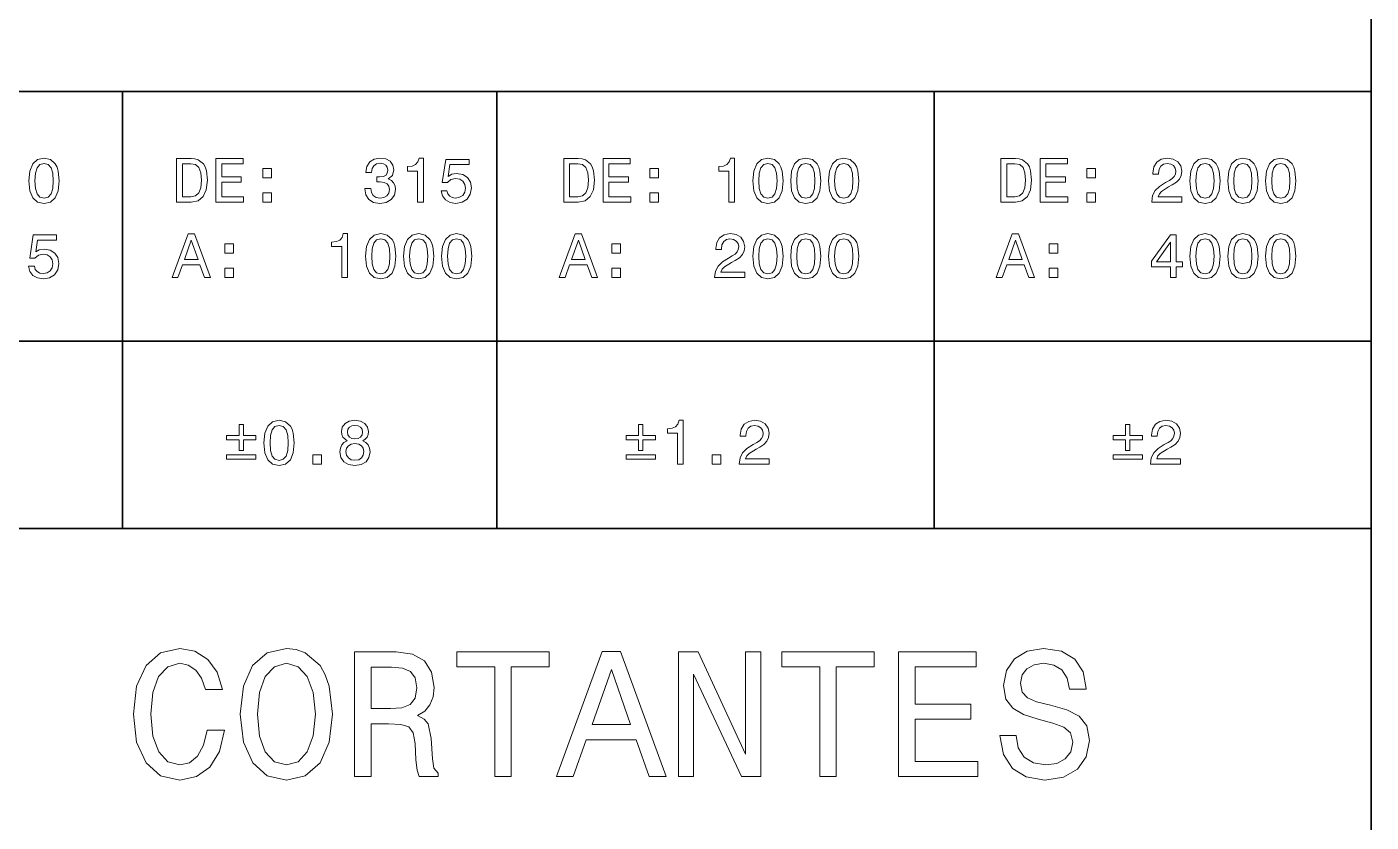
# Model space of a CAD drawing. Extents: x 8 to 588, y 8 to 414.
# Drawn here: x 534 to 587.9, y 212.4 to 244.3 of the extents above; entities that cross this region are included whole.
import ezdxf

# ---------------------------------------------------------------- set-up
doc = ezdxf.new("R2010")
doc.units = 0

msp = doc.modelspace()

# ---------------------------------------------------------------- linework, layer by layer
at = {"color": 7, "lineweight": 35}
for p, q in [((587.906921, 7.511779), (587.906921, 413.568542)), ((587.906921, 224.164185), (587.906921, 256.71524)), ((477.734131, 241.691666), (587.906921, 241.691666)), ((537.828369, 241.691666), (537.828369, 224.164185)), ((552.851929, 241.691666), (552.851929, 224.164185)), ((570.379395, 241.691666), (570.379395, 224.164185)), ((477.734131, 231.675964), (587.906921, 231.675964)), ((477.734131, 224.164185), (587.906921, 224.164185)), ((477.734131, 224.164185), (587.906921, 224.164185))]:
    msp.add_line(p, q, dxfattribs=at)
at = {"color": 7, "lineweight": 13}
for points in [[(534.081848, 238.112564), (534.11969, 237.716049), (534.238403, 237.433182), (534.427856, 237.261444), (534.690491, 237.205887), (534.950623, 237.261444), (535.140076, 237.433182), (535.256226, 237.716049), (535.296631, 238.112564), (535.256226, 238.506546), (535.208252, 238.663132), (535.140076, 238.791946), (534.950623, 238.963684), (534.690491, 239.021774), (534.427856, 238.963684), (534.238403, 238.789413), (534.11969, 238.506546)], [(534.32428, 238.112564), (534.344482, 238.418152), (534.407654, 238.637878), (534.521301, 238.766693), (534.690491, 238.812149), (534.857178, 238.766693), (534.970825, 238.637878), (535.033997, 238.418152), (535.054199, 238.112564), (535.033997, 237.804443), (534.970825, 237.584717), (534.857178, 237.455917), (534.690491, 237.412979), (534.521301, 237.455917), (534.407654, 237.584717), (534.344482, 237.804443)], [(540.589172, 239.00914), (540.005737, 239.00914), (540.005737, 237.256393), (540.589172, 237.256393), (540.864441, 237.311951), (541.069031, 237.481171), (541.195312, 237.756454), (541.240723, 238.132767), (541.200317, 238.516663), (541.149841, 238.668182), (541.079102, 238.789413), (540.874573, 238.953583), (540.740662, 238.993988)], [(541.581726, 237.256393), (542.692932, 237.256393), (542.692932, 237.468536), (541.814087, 237.468536), (541.814087, 238.062057), (542.596985, 238.062057), (542.596985, 238.271667), (541.814087, 238.271667), (541.814087, 238.796997), (542.672729, 238.796997), (542.672729, 239.00914), (541.581726, 239.00914)], [(547.55719, 237.806961), (547.55719, 237.789291), (547.597595, 237.546829), (547.716309, 237.36499), (547.903198, 237.24881), (548.150696, 237.205887), (548.413391, 237.24881), (548.610352, 237.35994), (548.736633, 237.536728), (548.782104, 237.764038), (548.761902, 237.91304), (548.70636, 238.034271), (548.615417, 238.127716), (548.494202, 238.195908), (548.658386, 238.332291), (548.716431, 238.549484), (548.678589, 238.746475), (548.569946, 238.895493), (548.393188, 238.988937), (548.150696, 239.021774), (547.923401, 238.981354), (547.749146, 238.870239), (547.635498, 238.693451), (547.597595, 238.458572), (547.597595, 238.440887), (547.822388, 238.440887), (547.84259, 238.602524), (547.908264, 238.718704), (548.014343, 238.789413), (548.16333, 238.814667), (548.294678, 238.794464), (548.390625, 238.741425), (548.44873, 238.655563), (548.471497, 238.539383), (548.44873, 238.415634), (548.388123, 238.332291), (548.282043, 238.281784), (548.138123, 238.266617), (548.039612, 238.26915), (548.039612, 238.069626), (548.16333, 238.074677), (548.322449, 238.051956), (548.441162, 237.991333), (548.511902, 237.892838), (548.537109, 237.764038), (548.509338, 237.617554), (548.436096, 237.508957), (548.319946, 237.440765), (548.165894, 237.41803), (548.006775, 237.443283), (547.890564, 237.519058), (547.817322, 237.640274), (547.789551, 237.806961)], [(549.668579, 237.256393), (549.898438, 237.256393), (549.898438, 239.021774), (549.726685, 239.021774), (549.681213, 238.867706), (549.590271, 238.76416), (549.451416, 238.703552), (549.25946, 238.68335), (549.25946, 238.504028), (549.668579, 238.504028)], [(550.608093, 237.713516), (550.663696, 237.506424), (550.787415, 237.344788), (550.969238, 237.243759), (551.201599, 237.205887), (551.456726, 237.251343), (551.65625, 237.375092), (551.782471, 237.572098), (551.830505, 237.824646), (551.787537, 238.059525), (551.666321, 238.243896), (551.476929, 238.362595), (551.231934, 238.405533), (551.04248, 238.375229), (550.895996, 238.291885), (550.966736, 238.76416), (551.734497, 238.76416), (551.734497, 238.971252), (550.797546, 238.971252), (550.65863, 238.04184), (550.860657, 238.04184), (551.007141, 238.160553), (551.194031, 238.203491), (551.355652, 238.175705), (551.479431, 238.094879), (551.557739, 237.97113), (551.58551, 237.812027), (551.557739, 237.652908), (551.476929, 237.52916), (551.353149, 237.450867), (551.194031, 237.42308), (551.060181, 237.440765), (550.956665, 237.498856), (550.880859, 237.589767), (550.842957, 237.713516)], [(556.113525, 239.00914), (555.53009, 239.00914), (555.53009, 237.256393), (556.113525, 237.256393), (556.388794, 237.311951), (556.593384, 237.481171), (556.719666, 237.756454), (556.765076, 238.132767), (556.72467, 238.516663), (556.674194, 238.668182), (556.603455, 238.789413), (556.398926, 238.953583), (556.265015, 238.993988)], [(557.106079, 237.256393), (558.217285, 237.256393), (558.217285, 237.468536), (557.33844, 237.468536), (557.33844, 238.062057), (558.121338, 238.062057), (558.121338, 238.271667), (557.33844, 238.271667), (557.33844, 238.796997), (558.197083, 238.796997), (558.197083, 239.00914), (557.106079, 239.00914)], [(562.152161, 237.256393), (562.381958, 237.256393), (562.381958, 239.021774), (562.210266, 239.021774), (562.164795, 238.867706), (562.073853, 238.76416), (561.934937, 238.703552), (561.743042, 238.68335), (561.743042, 238.504028), (562.152161, 238.504028)], [(563.109375, 238.112564), (563.147217, 237.716049), (563.26593, 237.433182), (563.455322, 237.261444), (563.718018, 237.205887), (563.978149, 237.261444), (564.167542, 237.433182), (564.283752, 237.716049), (564.324158, 238.112564), (564.283752, 238.506546), (564.235779, 238.663132), (564.167542, 238.791946), (563.978149, 238.963684), (563.718018, 239.021774), (563.455322, 238.963684), (563.26593, 238.789413), (563.147217, 238.506546)], [(563.351807, 238.112564), (563.372009, 238.418152), (563.43512, 238.637878), (563.548828, 238.766693), (563.718018, 238.812149), (563.884705, 238.766693), (563.998352, 238.637878), (564.061462, 238.418152), (564.081665, 238.112564), (564.061462, 237.804443), (563.998352, 237.584717), (563.884705, 237.455917), (563.718018, 237.412979), (563.548828, 237.455917), (563.43512, 237.584717), (563.372009, 237.804443)], [(564.629761, 238.112564), (564.667603, 237.716049), (564.786316, 237.433182), (564.975769, 237.261444), (565.238403, 237.205887), (565.498535, 237.261444), (565.687988, 237.433182), (565.804138, 237.716049), (565.844543, 238.112564), (565.804138, 238.506546), (565.756165, 238.663132), (565.687988, 238.791946), (565.498535, 238.963684), (565.238403, 239.021774), (564.975769, 238.963684), (564.786316, 238.789413), (564.667603, 238.506546)], [(564.872192, 238.112564), (564.892395, 238.418152), (564.955566, 238.637878), (565.069214, 238.766693), (565.238403, 238.812149), (565.40509, 238.766693), (565.518738, 238.637878), (565.581909, 238.418152), (565.602112, 238.112564), (565.581909, 237.804443), (565.518738, 237.584717), (565.40509, 237.455917), (565.238403, 237.412979), (565.069214, 237.455917), (564.955566, 237.584717), (564.892395, 237.804443)], [(566.150146, 238.112564), (566.188049, 237.716049), (566.306702, 237.433182), (566.496155, 237.261444), (566.758789, 237.205887), (567.018921, 237.261444), (567.208374, 237.433182), (567.324524, 237.716049), (567.364929, 238.112564), (567.324524, 238.506546), (567.27655, 238.663132), (567.208374, 238.791946), (567.018921, 238.963684), (566.758789, 239.021774), (566.496155, 238.963684), (566.306702, 238.789413), (566.188049, 238.506546)], [(566.392578, 238.112564), (566.412781, 238.418152), (566.475952, 238.637878), (566.5896, 238.766693), (566.758789, 238.812149), (566.925476, 238.766693), (567.039124, 238.637878), (567.102295, 238.418152), (567.122498, 238.112564), (567.102295, 237.804443), (567.039124, 237.584717), (566.925476, 237.455917), (566.758789, 237.412979), (566.5896, 237.455917), (566.475952, 237.584717), (566.412781, 237.804443)], [(573.641052, 239.00914), (573.057617, 239.00914), (573.057617, 237.256393), (573.641052, 237.256393), (573.916321, 237.311951), (574.120911, 237.481171), (574.247192, 237.756454), (574.292603, 238.132767), (574.252197, 238.516663), (574.201721, 238.668182), (574.130981, 238.789413), (573.926453, 238.953583), (573.792542, 238.993988)], [(574.633606, 237.256393), (575.744812, 237.256393), (575.744812, 237.468536), (574.865967, 237.468536), (574.865967, 238.062057), (575.648865, 238.062057), (575.648865, 238.271667), (574.865967, 238.271667), (574.865967, 238.796997), (575.724609, 238.796997), (575.724609, 239.00914), (574.633606, 239.00914)], [(579.108887, 237.256393), (580.313599, 237.256393), (580.313599, 237.473587), (579.36145, 237.473587), (579.41449, 237.5923), (579.505432, 237.690796), (579.785767, 237.870102), (579.934753, 237.945877), (580.10144, 238.054474), (580.220154, 238.180756), (580.28833, 238.329758), (580.313599, 238.498978), (580.270691, 238.711121), (580.151978, 238.877808), (579.970093, 238.983887), (579.735229, 239.021774), (579.492798, 238.978836), (579.308411, 238.860138), (579.189697, 238.670715), (579.149292, 238.420685), (579.149292, 238.38533), (579.37915, 238.38533), (579.37915, 238.405533), (579.401855, 238.577271), (579.470032, 238.703552), (579.578674, 238.784363), (579.722595, 238.812149), (579.86908, 238.786896), (579.977722, 238.723755), (580.048401, 238.625259), (580.073669, 238.501495), (580.055969, 238.38533), (580.007996, 238.286835), (579.927185, 238.200958), (579.81604, 238.125198), (579.667053, 238.044373), (579.419556, 237.887787), (579.2453, 237.7211), (579.141724, 237.519058), (579.108887, 237.263977)], [(580.636902, 238.112564), (580.674744, 237.716049), (580.793457, 237.433182), (580.982849, 237.261444), (581.245544, 237.205887), (581.505676, 237.261444), (581.695068, 237.433182), (581.811279, 237.716049), (581.851685, 238.112564), (581.811279, 238.506546), (581.763306, 238.663132), (581.695068, 238.791946), (581.505676, 238.963684), (581.245544, 239.021774), (580.982849, 238.963684), (580.793457, 238.789413), (580.674744, 238.506546)], [(580.879333, 238.112564), (580.899536, 238.418152), (580.962646, 238.637878), (581.076355, 238.766693), (581.245544, 238.812149), (581.412231, 238.766693), (581.525879, 238.637878), (581.588989, 238.418152), (581.609192, 238.112564), (581.588989, 237.804443), (581.525879, 237.584717), (581.412231, 237.455917), (581.245544, 237.412979), (581.076355, 237.455917), (580.962646, 237.584717), (580.899536, 237.804443)], [(582.157288, 238.112564), (582.195129, 237.716049), (582.313843, 237.433182), (582.503296, 237.261444), (582.76593, 237.205887), (583.026062, 237.261444), (583.215515, 237.433182), (583.331665, 237.716049), (583.37207, 238.112564), (583.331665, 238.506546), (583.283691, 238.663132), (583.215515, 238.791946), (583.026062, 238.963684), (582.76593, 239.021774), (582.503296, 238.963684), (582.313843, 238.789413), (582.195129, 238.506546)], [(582.399719, 238.112564), (582.419922, 238.418152), (582.483093, 238.637878), (582.596741, 238.766693), (582.76593, 238.812149), (582.932617, 238.766693), (583.046265, 238.637878), (583.109436, 238.418152), (583.129639, 238.112564), (583.109436, 237.804443), (583.046265, 237.584717), (582.932617, 237.455917), (582.76593, 237.412979), (582.596741, 237.455917), (582.483093, 237.584717), (582.419922, 237.804443)], [(583.677673, 238.112564), (583.715576, 237.716049), (583.834229, 237.433182), (584.023682, 237.261444), (584.286316, 237.205887), (584.546448, 237.261444), (584.735901, 237.433182), (584.852051, 237.716049), (584.892456, 238.112564), (584.852051, 238.506546), (584.804077, 238.663132), (584.735901, 238.791946), (584.546448, 238.963684), (584.286316, 239.021774), (584.023682, 238.963684), (583.834229, 238.789413), (583.715576, 238.506546)], [(583.920105, 238.112564), (583.940308, 238.418152), (584.003479, 238.637878), (584.117126, 238.766693), (584.286316, 238.812149), (584.453003, 238.766693), (584.56665, 238.637878), (584.629822, 238.418152), (584.650024, 238.112564), (584.629822, 237.804443), (584.56665, 237.584717), (584.453003, 237.455917), (584.286316, 237.412979), (584.117126, 237.455917), (584.003479, 237.584717), (583.940308, 237.804443)], [(540.571472, 238.799515), (540.763428, 238.761642), (540.894775, 238.645462), (540.973022, 238.438354), (540.998291, 238.132767), (540.97052, 237.83728), (540.892212, 237.630173), (540.758362, 237.506424), (540.571472, 237.466019), (540.240601, 237.466019), (540.240601, 238.799515)], [(543.458191, 238.236313), (543.806763, 238.236313), (543.806763, 238.612625), (543.458191, 238.612625)], [(556.095825, 238.799515), (556.287781, 238.761642), (556.419128, 238.645462), (556.497375, 238.438354), (556.522644, 238.132767), (556.494873, 237.83728), (556.416565, 237.630173), (556.282715, 237.506424), (556.095825, 237.466019), (555.764954, 237.466019), (555.764954, 238.799515)], [(558.982544, 238.236313), (559.331116, 238.236313), (559.331116, 238.612625), (558.982544, 238.612625)], [(573.623352, 238.799515), (573.815308, 238.761642), (573.946655, 238.645462), (574.024902, 238.438354), (574.050171, 238.132767), (574.0224, 237.83728), (573.944092, 237.630173), (573.810242, 237.506424), (573.623352, 237.466019), (573.29248, 237.466019), (573.29248, 238.799515)], [(576.510071, 238.236313), (576.858643, 238.236313), (576.858643, 238.612625), (576.510071, 238.612625)], [(543.458191, 237.256393), (543.806763, 237.256393), (543.806763, 237.632706), (543.458191, 237.632706)], [(558.982544, 237.256393), (559.331116, 237.256393), (559.331116, 237.632706), (558.982544, 237.632706)], [(576.510071, 237.256393), (576.858643, 237.256393), (576.858643, 237.632706), (576.510071, 237.632706)], [(534.064148, 234.685349), (534.11969, 234.478256), (534.243469, 234.31662), (534.425293, 234.215591), (534.657654, 234.177719), (534.91272, 234.223175), (535.112244, 234.346924), (535.238525, 234.54393), (535.28656, 234.796478), (535.243591, 235.031357), (535.122375, 235.215729), (534.932922, 235.334427), (534.687988, 235.377365), (534.498535, 235.347061), (534.352051, 235.263718), (534.422791, 235.735992), (535.190552, 235.735992), (535.190552, 235.943085), (534.25354, 235.943085), (534.114685, 235.013672), (534.316711, 235.013672), (534.463196, 235.132385), (534.650085, 235.175323), (534.811707, 235.147537), (534.935486, 235.066711), (535.013794, 234.942963), (535.041565, 234.783859), (535.013794, 234.624741), (534.932922, 234.500992), (534.809204, 234.422699), (534.650085, 234.394913), (534.516235, 234.412598), (534.412659, 234.470688), (534.336914, 234.5616), (534.299011, 234.685349)], [(539.823914, 234.228226), (540.056274, 234.228226), (540.240601, 234.743439), (540.940186, 234.743439), (541.124573, 234.228226), (541.362, 234.228226), (540.720459, 235.983505), (540.462891, 235.983505)], [(540.321472, 234.958115), (540.591675, 235.730942), (540.861938, 234.958115)], [(541.937805, 235.208145), (542.286316, 235.208145), (542.286316, 235.584457), (541.937805, 235.584457)], [(546.627808, 234.228226), (546.857605, 234.228226), (546.857605, 235.993607), (546.685913, 235.993607), (546.640442, 235.839539), (546.5495, 235.735992), (546.410583, 235.675385), (546.218689, 235.655182), (546.218689, 235.475861), (546.627808, 235.475861)], [(547.585022, 235.084396), (547.622864, 234.687881), (547.741577, 234.405014), (547.930969, 234.233276), (548.193665, 234.177719), (548.453796, 234.233276), (548.643188, 234.405014), (548.759399, 234.687881), (548.799805, 235.084396), (548.759399, 235.478378), (548.711426, 235.634964), (548.643188, 235.763779), (548.453796, 235.935516), (548.193665, 235.993607), (547.930969, 235.935516), (547.741577, 235.761246), (547.622864, 235.478378)], [(547.827454, 235.084396), (547.847656, 235.389984), (547.910767, 235.609711), (548.024475, 235.738525), (548.193665, 235.783981), (548.360352, 235.738525), (548.473999, 235.609711), (548.537109, 235.389984), (548.557312, 235.084396), (548.537109, 234.776276), (548.473999, 234.556549), (548.360352, 234.42775), (548.193665, 234.384811), (548.024475, 234.42775), (547.910767, 234.556549), (547.847656, 234.776276)], [(549.105408, 235.084396), (549.14325, 234.687881), (549.261963, 234.405014), (549.451416, 234.233276), (549.71405, 234.177719), (549.974182, 234.233276), (550.163635, 234.405014), (550.279785, 234.687881), (550.32019, 235.084396), (550.279785, 235.478378), (550.231812, 235.634964), (550.163635, 235.763779), (549.974182, 235.935516), (549.71405, 235.993607), (549.451416, 235.935516), (549.261963, 235.761246), (549.14325, 235.478378)], [(549.347839, 235.084396), (549.368042, 235.389984), (549.431213, 235.609711), (549.544861, 235.738525), (549.71405, 235.783981), (549.880737, 235.738525), (549.994385, 235.609711), (550.057556, 235.389984), (550.077759, 235.084396), (550.057556, 234.776276), (549.994385, 234.556549), (549.880737, 234.42775), (549.71405, 234.384811), (549.544861, 234.42775), (549.431213, 234.556549), (549.368042, 234.776276)], [(550.625793, 235.084396), (550.663696, 234.687881), (550.782349, 234.405014), (550.971802, 234.233276), (551.234436, 234.177719), (551.494568, 234.233276), (551.684021, 234.405014), (551.800171, 234.687881), (551.840576, 235.084396), (551.800171, 235.478378), (551.752197, 235.634964), (551.684021, 235.763779), (551.494568, 235.935516), (551.234436, 235.993607), (550.971802, 235.935516), (550.782349, 235.761246), (550.663696, 235.478378)], [(550.868225, 235.084396), (550.888428, 235.389984), (550.951599, 235.609711), (551.065247, 235.738525), (551.234436, 235.783981), (551.401123, 235.738525), (551.514771, 235.609711), (551.577942, 235.389984), (551.598145, 235.084396), (551.577942, 234.776276), (551.514771, 234.556549), (551.401123, 234.42775), (551.234436, 234.384811), (551.065247, 234.42775), (550.951599, 234.556549), (550.888428, 234.776276)], [(555.348267, 234.228226), (555.580627, 234.228226), (555.764954, 234.743439), (556.464539, 234.743439), (556.648926, 234.228226), (556.886353, 234.228226), (556.244812, 235.983505), (555.987244, 235.983505)], [(555.845825, 234.958115), (556.116028, 235.730942), (556.386292, 234.958115)], [(557.462158, 235.208145), (557.810669, 235.208145), (557.810669, 235.584457), (557.462158, 235.584457)], [(561.58136, 234.228226), (562.786072, 234.228226), (562.786072, 234.445419), (561.833923, 234.445419), (561.886963, 234.564133), (561.977905, 234.662628), (562.25824, 234.841934), (562.407227, 234.917709), (562.573914, 235.026306), (562.692627, 235.152588), (562.760803, 235.30159), (562.786072, 235.47081), (562.743164, 235.682953), (562.624451, 235.84964), (562.442566, 235.955719), (562.207703, 235.993607), (561.965271, 235.950668), (561.780884, 235.83197), (561.66217, 235.642548), (561.621765, 235.392517), (561.621765, 235.357162), (561.851624, 235.357162), (561.851624, 235.377365), (561.874329, 235.549103), (561.942505, 235.675385), (562.051147, 235.756195), (562.195068, 235.783981), (562.341553, 235.758728), (562.450195, 235.695587), (562.520874, 235.597092), (562.546143, 235.473328), (562.528442, 235.357162), (562.480469, 235.258667), (562.399658, 235.172791), (562.288513, 235.097031), (562.139526, 235.016205), (561.892029, 234.859619), (561.717773, 234.692932), (561.614197, 234.490891), (561.58136, 234.235809)], [(563.109375, 235.084396), (563.147217, 234.687881), (563.26593, 234.405014), (563.455322, 234.233276), (563.718018, 234.177719), (563.978149, 234.233276), (564.167542, 234.405014), (564.283752, 234.687881), (564.324158, 235.084396), (564.283752, 235.478378), (564.235779, 235.634964), (564.167542, 235.763779), (563.978149, 235.935516), (563.718018, 235.993607), (563.455322, 235.935516), (563.26593, 235.761246), (563.147217, 235.478378)], [(563.351807, 235.084396), (563.372009, 235.389984), (563.43512, 235.609711), (563.548828, 235.738525), (563.718018, 235.783981), (563.884705, 235.738525), (563.998352, 235.609711), (564.061462, 235.389984), (564.081665, 235.084396), (564.061462, 234.776276), (563.998352, 234.556549), (563.884705, 234.42775), (563.718018, 234.384811), (563.548828, 234.42775), (563.43512, 234.556549), (563.372009, 234.776276)], [(564.629761, 235.084396), (564.667603, 234.687881), (564.786316, 234.405014), (564.975769, 234.233276), (565.238403, 234.177719), (565.498535, 234.233276), (565.687988, 234.405014), (565.804138, 234.687881), (565.844543, 235.084396), (565.804138, 235.478378), (565.756165, 235.634964), (565.687988, 235.763779), (565.498535, 235.935516), (565.238403, 235.993607), (564.975769, 235.935516), (564.786316, 235.761246), (564.667603, 235.478378)], [(564.872192, 235.084396), (564.892395, 235.389984), (564.955566, 235.609711), (565.069214, 235.738525), (565.238403, 235.783981), (565.40509, 235.738525), (565.518738, 235.609711), (565.581909, 235.389984), (565.602112, 235.084396), (565.581909, 234.776276), (565.518738, 234.556549), (565.40509, 234.42775), (565.238403, 234.384811), (565.069214, 234.42775), (564.955566, 234.556549), (564.892395, 234.776276)], [(566.150146, 235.084396), (566.188049, 234.687881), (566.306702, 234.405014), (566.496155, 234.233276), (566.758789, 234.177719), (567.018921, 234.233276), (567.208374, 234.405014), (567.324524, 234.687881), (567.364929, 235.084396), (567.324524, 235.478378), (567.27655, 235.634964), (567.208374, 235.763779), (567.018921, 235.935516), (566.758789, 235.993607), (566.496155, 235.935516), (566.306702, 235.761246), (566.188049, 235.478378)], [(566.392578, 235.084396), (566.412781, 235.389984), (566.475952, 235.609711), (566.5896, 235.738525), (566.758789, 235.783981), (566.925476, 235.738525), (567.039124, 235.609711), (567.102295, 235.389984), (567.122498, 235.084396), (567.102295, 234.776276), (567.039124, 234.556549), (566.925476, 234.42775), (566.758789, 234.384811), (566.5896, 234.42775), (566.475952, 234.556549), (566.412781, 234.776276)], [(572.875793, 234.228226), (573.108154, 234.228226), (573.29248, 234.743439), (573.992065, 234.743439), (574.176453, 234.228226), (574.413879, 234.228226), (573.772339, 235.983505), (573.514771, 235.983505)], [(573.373352, 234.958115), (573.643555, 235.730942), (573.913818, 234.958115)], [(574.989685, 235.208145), (575.338196, 235.208145), (575.338196, 235.584457), (574.989685, 235.584457)], [(579.864075, 234.228226), (580.09137, 234.228226), (580.09137, 234.662628), (580.34137, 234.662628), (580.34137, 234.86467), (580.09137, 234.86467), (580.09137, 235.943085), (579.861511, 235.943085), (579.09375, 234.884872), (579.09375, 234.662628), (579.864075, 234.662628)], [(579.305908, 234.86467), (579.864075, 235.650131), (579.864075, 234.86467)], [(580.636902, 235.084396), (580.674744, 234.687881), (580.793457, 234.405014), (580.982849, 234.233276), (581.245544, 234.177719), (581.505676, 234.233276), (581.695068, 234.405014), (581.811279, 234.687881), (581.851685, 235.084396), (581.811279, 235.478378), (581.763306, 235.634964), (581.695068, 235.763779), (581.505676, 235.935516), (581.245544, 235.993607), (580.982849, 235.935516), (580.793457, 235.761246), (580.674744, 235.478378)], [(580.879333, 235.084396), (580.899536, 235.389984), (580.962646, 235.609711), (581.076355, 235.738525), (581.245544, 235.783981), (581.412231, 235.738525), (581.525879, 235.609711), (581.588989, 235.389984), (581.609192, 235.084396), (581.588989, 234.776276), (581.525879, 234.556549), (581.412231, 234.42775), (581.245544, 234.384811), (581.076355, 234.42775), (580.962646, 234.556549), (580.899536, 234.776276)], [(582.157288, 235.084396), (582.195129, 234.687881), (582.313843, 234.405014), (582.503296, 234.233276), (582.76593, 234.177719), (583.026062, 234.233276), (583.215515, 234.405014), (583.331665, 234.687881), (583.37207, 235.084396), (583.331665, 235.478378), (583.283691, 235.634964), (583.215515, 235.763779), (583.026062, 235.935516), (582.76593, 235.993607), (582.503296, 235.935516), (582.313843, 235.761246), (582.195129, 235.478378)], [(582.399719, 235.084396), (582.419922, 235.389984), (582.483093, 235.609711), (582.596741, 235.738525), (582.76593, 235.783981), (582.932617, 235.738525), (583.046265, 235.609711), (583.109436, 235.389984), (583.129639, 235.084396), (583.109436, 234.776276), (583.046265, 234.556549), (582.932617, 234.42775), (582.76593, 234.384811), (582.596741, 234.42775), (582.483093, 234.556549), (582.419922, 234.776276)], [(583.677673, 235.084396), (583.715576, 234.687881), (583.834229, 234.405014), (584.023682, 234.233276), (584.286316, 234.177719), (584.546448, 234.233276), (584.735901, 234.405014), (584.852051, 234.687881), (584.892456, 235.084396), (584.852051, 235.478378), (584.804077, 235.634964), (584.735901, 235.763779), (584.546448, 235.935516), (584.286316, 235.993607), (584.023682, 235.935516), (583.834229, 235.761246), (583.715576, 235.478378)], [(583.920105, 235.084396), (583.940308, 235.389984), (584.003479, 235.609711), (584.117126, 235.738525), (584.286316, 235.783981), (584.453003, 235.738525), (584.56665, 235.609711), (584.629822, 235.389984), (584.650024, 235.084396), (584.629822, 234.776276), (584.56665, 234.556549), (584.453003, 234.42775), (584.286316, 234.384811), (584.117126, 234.42775), (584.003479, 234.556549), (583.940308, 234.776276)], [(541.937805, 234.228226), (542.286316, 234.228226), (542.286316, 234.604538), (541.937805, 234.604538)], [(557.462158, 234.228226), (557.810669, 234.228226), (557.810669, 234.604538), (557.462158, 234.604538)], [(574.989685, 234.228226), (575.338196, 234.228226), (575.338196, 234.604538), (574.989685, 234.604538)], [(542.50647, 227.290482), (542.680725, 227.290482), (542.680725, 227.727417), (543.180786, 227.727417), (543.180786, 227.899155), (542.680725, 227.899155), (542.680725, 228.333557), (542.50647, 228.333557), (542.50647, 227.899155), (542.006409, 227.899155), (542.006409, 227.727417), (542.50647, 227.727417)], [(543.506592, 227.596085), (543.544495, 227.19957), (543.663147, 226.916702), (543.8526, 226.744965), (544.115234, 226.689407), (544.375366, 226.744965), (544.564819, 226.916702), (544.680969, 227.19957), (544.721375, 227.596085), (544.680969, 227.990067), (544.632996, 228.146652), (544.564819, 228.275467), (544.375366, 228.447205), (544.115234, 228.505295), (543.8526, 228.447205), (543.663147, 228.272934), (543.544495, 227.990067)], [(543.749023, 227.596085), (543.769226, 227.901672), (543.832397, 228.121399), (543.946045, 228.250214), (544.115234, 228.29567), (544.281921, 228.250214), (544.395569, 228.121399), (544.45874, 227.901672), (544.478943, 227.596085), (544.45874, 227.287964), (544.395569, 227.068237), (544.281921, 226.939438), (544.115234, 226.8965), (543.946045, 226.939438), (543.832397, 227.068237), (543.769226, 227.287964)], [(546.842896, 227.684479), (546.71405, 227.61377), (546.625671, 227.515259), (546.570129, 227.39151), (546.552429, 227.242508), (546.592834, 227.017731), (546.708984, 226.84346), (546.898438, 226.73233), (547.156067, 226.689407), (547.411133, 226.73233), (547.600525, 226.84346), (547.716736, 227.017731), (547.759644, 227.242508), (547.739441, 227.39151), (547.686401, 227.515259), (547.59552, 227.61377), (547.469238, 227.684479), (547.570251, 227.745087), (547.64093, 227.82843), (547.683899, 227.929459), (547.699036, 228.053207), (547.65863, 228.232529), (547.552551, 228.37648), (547.380798, 228.469925), (547.156067, 228.505295), (546.928711, 228.469925), (546.757019, 228.37648), (546.648376, 228.232529), (546.610535, 228.053207), (546.623169, 227.929459), (546.666077, 227.82843)], [(546.850464, 228.033005), (546.870667, 228.144135), (546.931274, 228.229996), (547.027222, 228.283035), (547.156067, 228.303238), (547.282349, 228.283035), (547.378296, 228.229996), (547.438904, 228.144135), (547.461609, 228.033005), (547.438904, 227.919357), (547.378296, 227.830963), (547.282349, 227.772873), (547.156067, 227.755188), (547.027222, 227.775406), (546.931274, 227.830963), (546.870667, 227.919357)], [(558.531616, 227.290482), (558.705872, 227.290482), (558.705872, 227.727417), (559.205933, 227.727417), (559.205933, 227.899155), (558.705872, 227.899155), (558.705872, 228.333557), (558.531616, 228.333557), (558.531616, 227.899155), (558.031555, 227.899155), (558.031555, 227.727417), (558.531616, 227.727417)], [(560.09491, 226.739914), (560.324768, 226.739914), (560.324768, 228.505295), (560.153015, 228.505295), (560.107544, 228.351227), (560.016663, 228.247681), (559.877747, 228.187073), (559.685791, 228.16687), (559.685791, 227.987549), (560.09491, 227.987549)], [(562.564941, 226.739914), (563.769653, 226.739914), (563.769653, 226.957108), (562.817505, 226.957108), (562.870544, 227.075821), (562.961487, 227.174316), (563.241821, 227.353622), (563.390808, 227.429398), (563.557495, 227.537994), (563.676208, 227.664276), (563.744385, 227.813278), (563.769653, 227.982498), (563.726685, 228.194641), (563.608032, 228.361328), (563.426147, 228.467407), (563.191284, 228.505295), (562.948853, 228.462357), (562.764465, 228.343658), (562.645752, 228.154236), (562.605347, 227.904205), (562.605347, 227.868851), (562.835205, 227.868851), (562.835205, 227.889053), (562.85791, 228.060791), (562.926086, 228.187073), (563.034729, 228.267883), (563.17865, 228.29567), (563.325134, 228.270416), (563.433716, 228.207275), (563.504456, 228.10878), (563.529724, 227.985016), (563.512024, 227.868851), (563.46405, 227.770355), (563.38324, 227.684479), (563.272095, 227.608719), (563.123108, 227.527893), (562.87561, 227.371307), (562.701355, 227.20462), (562.597778, 227.002579), (562.564941, 226.747498)], [(578.062195, 227.290482), (578.23645, 227.290482), (578.23645, 227.727417), (578.736511, 227.727417), (578.736511, 227.899155), (578.23645, 227.899155), (578.23645, 228.333557), (578.062195, 228.333557), (578.062195, 227.899155), (577.562134, 227.899155), (577.562134, 227.727417), (578.062195, 227.727417)], [(579.054749, 226.739914), (580.25946, 226.739914), (580.25946, 226.957108), (579.307312, 226.957108), (579.360352, 227.075821), (579.451233, 227.174316), (579.731567, 227.353622), (579.880615, 227.429398), (580.047302, 227.537994), (580.166016, 227.664276), (580.234192, 227.813278), (580.25946, 227.982498), (580.216492, 228.194641), (580.097778, 228.361328), (579.915955, 228.467407), (579.681091, 228.505295), (579.438599, 228.462357), (579.254272, 228.343658), (579.135559, 228.154236), (579.095154, 227.904205), (579.095154, 227.868851), (579.324951, 227.868851), (579.324951, 227.889053), (579.347717, 228.060791), (579.415894, 228.187073), (579.524475, 228.267883), (579.668457, 228.29567), (579.814941, 228.270416), (579.923523, 228.207275), (579.994263, 228.10878), (580.019531, 227.985016), (580.001831, 227.868851), (579.953857, 227.770355), (579.873047, 227.684479), (579.761902, 227.608719), (579.612915, 227.527893), (579.365356, 227.371307), (579.191101, 227.20462), (579.087585, 227.002579), (579.054749, 226.747498)], [(546.794861, 227.247559), (546.817627, 227.381409), (546.890869, 227.482437), (547.004517, 227.548096), (547.156067, 227.570831), (547.305054, 227.548096), (547.418701, 227.482437), (547.491943, 227.381409), (547.517212, 227.247559), (547.491943, 227.103592), (547.418701, 226.994995), (547.305054, 226.924286), (547.156067, 226.90155), (547.004517, 226.924286), (546.890869, 226.994995), (546.817627, 227.103592)], [(542.006409, 227.118744), (542.006409, 226.944489), (543.180786, 226.944489), (543.180786, 227.118744)], [(545.461365, 226.739914), (545.809937, 226.739914), (545.809937, 227.116226), (545.461365, 227.116226)], [(558.031555, 227.118744), (558.031555, 226.944489), (559.205933, 226.944489), (559.205933, 227.118744)], [(561.486511, 226.739914), (561.835083, 226.739914), (561.835083, 227.116226), (561.486511, 227.116226)], [(577.562134, 227.118744), (577.562134, 226.944489), (578.736511, 226.944489), (578.736511, 227.118744)], [(541.23053, 216.07225), (541.086243, 215.46611), (540.848083, 215.033157), (540.516174, 214.766174), (540.126526, 214.679581), (539.657471, 214.809464), (539.28949, 215.199127), (539.044128, 215.834122), (538.964722, 216.714462), (539.044128, 217.587601), (539.282227, 218.229813), (539.650269, 218.619476), (540.126526, 218.756577), (540.4729, 218.684418), (540.768738, 218.482376), (540.999634, 218.157654), (541.158386, 217.710266), (541.843933, 217.710266), (541.627441, 218.395782), (541.252197, 218.915329), (540.739868, 219.240036), (540.126526, 219.355499), (539.361633, 219.175095), (538.777161, 218.669983), (538.401917, 217.840149), (538.272034, 216.714462), (538.401917, 215.588776), (538.777161, 214.758957), (539.361633, 214.246628), (540.126526, 214.073441), (540.797607, 214.210541), (541.338806, 214.592987), (541.721252, 215.220764), (541.923279, 216.07225)], [(542.551086, 216.714462), (542.680969, 215.588776), (543.056152, 214.758957), (543.640686, 214.246628), (544.405579, 214.073441), (545.163208, 214.246628), (545.754944, 214.758957), (546.122925, 215.588776), (546.260071, 216.714462), (546.122925, 217.832932), (545.964233, 218.287537), (545.754944, 218.662766), (545.163208, 219.175095), (544.802429, 219.304993), (544.405579, 219.355499), (543.633484, 219.175095), (543.04895, 218.669983), (542.680969, 217.840149)], [(547.140381, 214.210541), (547.811462, 214.210541), (547.811462, 216.324814), (548.497009, 216.324814), (549.002075, 216.303162), (549.31958, 216.202133), (549.492798, 215.964005), (549.564941, 215.538269), (549.601013, 214.88884), (549.644348, 214.463104), (549.730896, 214.210541), (550.488586, 214.210541), (550.488586, 214.347641), (550.322632, 214.549683), (550.264893, 214.924911), (550.214355, 215.733109), (550.091736, 216.332016), (549.92572, 216.519638), (549.665955, 216.656738), (549.95459, 216.837143), (550.156677, 217.089691), (550.28656, 217.407196), (550.329834, 217.789642), (550.228821, 218.395782), (549.940186, 218.850388), (549.463928, 219.124588), (548.814514, 219.218399), (547.140381, 219.218399)], [(552.761597, 214.210541), (553.425476, 214.210541), (553.425476, 218.612259), (554.940796, 218.612259), (554.940796, 219.218399), (551.239014, 219.218399), (551.239014, 218.612259), (552.761597, 218.612259)], [(555.243896, 214.210541), (555.907776, 214.210541), (556.434509, 215.682587), (558.43335, 215.682587), (558.960083, 214.210541), (559.638367, 214.210541), (557.805542, 219.225616), (557.069519, 219.225616)], [(560.136292, 214.210541), (560.735229, 214.210541), (560.735229, 218.316406), (562.654663, 214.210541), (563.426758, 214.210541), (563.426758, 219.218399), (562.820618, 219.218399), (562.820618, 215.112534), (560.922791, 219.218399), (560.136292, 219.218399)], [(565.793579, 214.210541), (566.457397, 214.210541), (566.457397, 218.612259), (567.972778, 218.612259), (567.972778, 219.218399), (564.270996, 219.218399), (564.270996, 218.612259), (565.793579, 218.612259)], [(568.954102, 214.210541), (572.12915, 214.210541), (572.12915, 214.816681), (569.617981, 214.816681), (569.617981, 216.512421), (571.854919, 216.512421), (571.854919, 217.111343), (569.617981, 217.111343), (569.617981, 218.612259), (572.071411, 218.612259), (572.071411, 219.218399), (568.954102, 219.218399)], [(573.67334, 215.862991), (573.016724, 215.862991), (573.161011, 215.098099), (573.52179, 214.535263), (574.077454, 214.196106), (574.827881, 214.073441), (575.571167, 214.188889), (576.12677, 214.506393), (576.480347, 215.004288), (576.610229, 215.660934), (576.502014, 216.252655), (576.198914, 216.635086), (575.708252, 216.88765), (575.051575, 217.075256), (574.48877, 217.212372), (574.120728, 217.371124), (573.911499, 217.60202), (573.846558, 217.96283), (573.911499, 218.287537), (574.099121, 218.532883), (574.387695, 218.698853), (574.784607, 218.756577), (575.188721, 218.684418), (575.506226, 218.489578), (575.715454, 218.164871), (575.816467, 217.724701), (576.473145, 217.724701), (576.473145, 217.739136), (576.357666, 218.417419), (576.018555, 218.922546), (575.484558, 219.240036), (574.762939, 219.348282), (574.113525, 219.240036), (573.608398, 218.936966), (573.283691, 218.467941), (573.168213, 217.861801), (573.262024, 217.320602), (573.536255, 216.952591), (573.969177, 216.707245), (574.560913, 216.519638), (575.145386, 216.353668), (575.585571, 216.194916), (575.852539, 215.964005), (575.94635, 215.588776), (575.859741, 215.206345), (575.636108, 214.917694), (575.296936, 214.737305), (574.85675, 214.679581), (574.366089, 214.758957), (573.990845, 214.989868), (573.752747, 215.365082)], [(543.243774, 216.714462), (543.323181, 217.587601), (543.561279, 218.229813), (543.929321, 218.619476), (544.405579, 218.756577), (544.874573, 218.619476), (545.242615, 218.222595), (545.480713, 217.580383), (545.567322, 216.714462), (545.480713, 215.841339), (545.242615, 215.199127), (544.874573, 214.809464), (544.405579, 214.679581), (543.929321, 214.809464), (543.561279, 215.199127), (543.323181, 215.834122)], [(548.626892, 218.605042), (549.067078, 218.561737), (549.377319, 218.424637), (549.572144, 218.172089), (549.637085, 217.775208), (549.564941, 217.356689), (549.370117, 217.104126), (549.038208, 216.974243), (548.583557, 216.938156), (547.811462, 216.938156), (547.811462, 218.605042)], [(556.665405, 216.295944), (557.4375, 218.504013), (558.209656, 216.295944)]]:
    msp.add_lwpolyline(points, close=True, dxfattribs=at)

doc.saveas('drawing.dxf')
